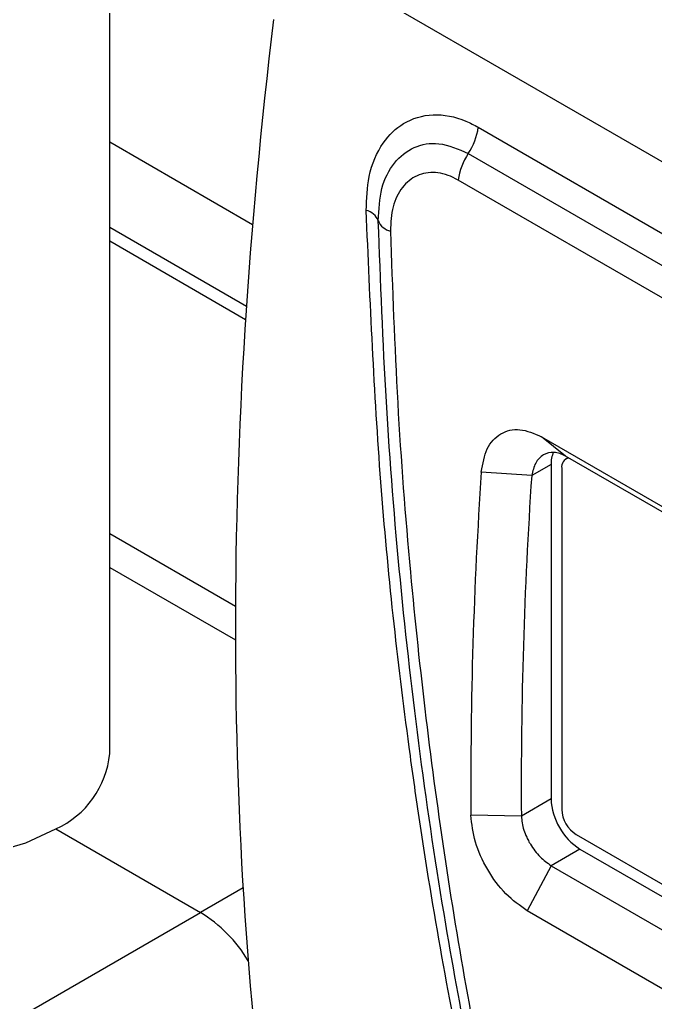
# Model space of a CAD drawing. Extents: x 75 to 2075, y 25 to 1460.
# Drawn here: x 1641.2 to 1680, y 638.3 to 698.3 of the extents above; entities that cross this region are included whole.
import ezdxf

# ---------------------------------------------------------------- set-up
doc = ezdxf.new("R2010")
doc.units = 0
doc.header["$LTSCALE"] = 5
doc.linetypes.add('SLD-KATı', pattern=[0])
doc.layers.get('0').update_dxf_attribs({"linetype": 'CONTINUOUS'})

msp = doc.modelspace()

# ---------------------------------------------------------------- linework, layer by layer
at = {"color": 7, "linetype": 'SLD-KATı'}
for p, q in [((1646.666, 653.5), (1646.666, 758.426)), ((1738.78, 655.913), (1660.998, 700.816)), ((1669.18, 691.724), (1729.507, 656.898)), ((1655.389, 685.777), (1646.666, 690.813)), ((1668.567, 690.125), (1728.894, 655.299)), ((1728.278, 653.674), (1667.951, 688.501)), ((1655.013, 680.791), (1646.666, 685.609)), ((1673.044, 672.835), (1720.774, 645.281)), ((1674.511, 671.658), (1673.044, 672.835)), ((1722.045, 644.217), (1674.511, 671.658)), ((1674.589, 671.513), (1674.534, 671.482)), ((1674.689, 671.555), (1674.589, 671.513)), ((1672.442, 670.463), (1669.364, 670.681)), ((1673.623, 671.145), (1672.442, 670.463)), ((1673.623, 671.145), (1673.623, 650.731)), ((1674.276, 670.909), (1674.276, 650.088)), ((1646.666, 664.864), (1654.339, 660.435)), ((1673.623, 650.731), (1671.811, 649.685)), ((1671.811, 649.685), (1668.728, 649.748)), ((1643.371, 648.907), (1652.21, 643.805)), ((1675.159, 648.557), (1723.071, 620.898)), ((1675.39, 647.669), (1673.637, 646.657)), ((1675.39, 647.669), (1723.075, 620.141)), ((1673.637, 646.657), (1672.164, 643.905)), ((1673.637, 646.657), (1721.367, 619.104)), ((1636.742, 634.875), (1652.21, 643.805)), ((1719.894, 616.351), (1672.164, 643.905))]:
    msp.add_line(p, q, dxfattribs=at)
at = {"color": 8, "linetype": 'SLD-KATı'}
for p, q in [((1654.96, 679.976), (1646.666, 684.764)), ((1654.341, 662.474), (1646.666, 666.905)), ((1654.811, 645.307), (1652.21, 643.805))]:
    msp.add_line(p, q, dxfattribs=at)
at = {"color": 7, "linetype": 'SLD-KATı', "flags": 128}
msp.add_lwpolyline([(1624.166, 653.5), (1624.181, 653.16), (1624.549, 651.819), (1625.392, 650.551), (1626.673, 649.413), (1628.336, 648.453), (1630.308, 647.713), (1632.504, 647.227), (1634.827, 647.014), (1637.176, 647.085), (1639.447, 647.437), (1641.543, 648.053), (1643.371, 648.907)], dxfattribs=at)
at = {"color": 7, "linetype": 'SLD-KATı'}
for centre, radius, start, end in [((1665.291, 692.298), 3.932, 326.44051, 351.59826), ((1671.829, 687.958), 3.916, 146.40645, 172.03996), ((1662.109, 685.641), 1.034, 21.40708, 77.51346), ((1664.03, 686.398), 1.031, 201.59997, 257.7122), ((1675.215, 671.203), 1.594, 154.34292, 182.10032), ((1674.816, 670.999), 0.548, 100.35262, 189.41599), ((1949.396, 651.695), 280.674, 176.12132, 180.39735), ((1950.408, 651.617), 278.604, 176.12132, 180.39735), ((1641.094, 654.02), 5.596, 294.0092, 354.67066), ((1677.461, 650.906), 3.842, 182.60548, 237.39452), ((1676.195, 650.175), 1.921, 182.60548, 237.39452), ((1647.513, 636.25), 8.896, 31.19035, 58.13495)]:
    msp.add_arc(centre, radius, start, end, dxfattribs=at)
msp.add_ellipse((1846.267, 779.94), major_axis=(133.476, 247.654), ratio=0.556891, start_param=2.183647, end_param=2.496027, dxfattribs=at)
for points, knots in [([(1662.332, 686.65), (1662.36, 687.358), (1662.42, 688.931), (1663.244, 690.796), (1664.612, 692.119), (1666.377, 692.635), (1668.006, 692.342), (1668.928, 691.857), (1669.18, 691.724)], [0, 0, 0, 0, 0.163137, 0.362671, 0.535739, 0.732104, 0.92688, 1, 1, 1, 1]), ([(1663.071, 686.019), (1663.107, 686.702), (1663.178, 688.069), (1663.986, 689.639), (1665.207, 690.6), (1666.804, 690.892), (1667.961, 690.389), (1668.567, 690.125)], [0, 0, 0, 0, 0.196331, 0.392768, 0.589293, 0.784927, 1, 1, 1, 1]), ([(1667.951, 688.501), (1667.898, 688.53), (1667.439, 688.786), (1666.548, 689.048), (1665.399, 688.856), (1664.49, 688.116), (1663.891, 686.934), (1663.837, 685.905), (1663.81, 685.391)], [0, 0, 0, 0, 0.025389, 0.219484, 0.414315, 0.609469, 0.804626, 1, 1, 1, 1]), ([(1670.869, 623.067), (1670.091, 626.293), (1668.011, 634.92), (1666.167, 645.299), (1664.402, 657.747), (1663.054, 669.98), (1662.573, 681.094), (1662.332, 686.65)], [0, 0, 0, 0, 0.161647, 0.432271, 0.49989, 0.749945, 1, 1, 1, 1]), ([(1671.561, 622.277), (1671.226, 623.632), (1669.553, 630.414), (1667.483, 640.772), (1665.568, 653.452), (1664.362, 664.089), (1663.486, 674.934), (1663.209, 682.322), (1663.071, 686.019)], [0, 0, 0, 0, 0.068048, 0.340392, 0.504572, 0.669037, 0.834372, 1, 1, 1, 1]), ([(1663.81, 685.391), (1663.936, 681.887), (1664.188, 674.874), (1665.177, 661.963), (1667.016, 646.779), (1669.605, 632.501), (1671.592, 624.235), (1672.253, 621.49)], [0, 0, 0, 0, 0.1565717, 0.3133919, 0.5875237, 0.862996, 1, 1, 1, 1]), ([(1669.364, 670.681), (1669.451, 671.187), (1669.626, 672.197), (1670.505, 673.104), (1671.696, 673.417), (1672.595, 673.029), (1673.044, 672.835)], [0, 0, 0, 0, 0.250862, 0.50101, 0.750322, 1, 1, 1, 1]), ([(1674.511, 671.658), (1674.394, 671.716), (1674.159, 671.833), (1673.688, 671.914), (1673.139, 671.783), (1672.631, 671.28), (1672.505, 670.736), (1672.442, 670.463)], [0, 0, 0, 0, 0.123831, 0.250331, 0.499326, 0.749367, 1, 1, 1, 1]), ([(1672.164, 643.905), (1671.72, 644.219), (1670.832, 644.847), (1669.697, 646.389), (1668.895, 648.124), (1668.784, 649.206), (1668.728, 649.748)], [0, 0, 0, 0, 0.24914, 0.498566, 0.748588, 1, 1, 1, 1]), ([(1671.811, 649.685), (1671.841, 649.405), (1671.887, 648.984), (1672.105, 648.443), (1672.252, 648.154), (1672.497, 647.733), (1672.939, 647.146), (1673.405, 646.82), (1673.637, 646.657)], [0, 0, 0, 0, 0.250222, 0.375726, 0.455615, 0.500926, 0.750377, 1, 1, 1, 1])]:
    msp.add_open_spline(points, degree=3, knots=knots, dxfattribs=at)

doc.saveas('drawing.dxf')
